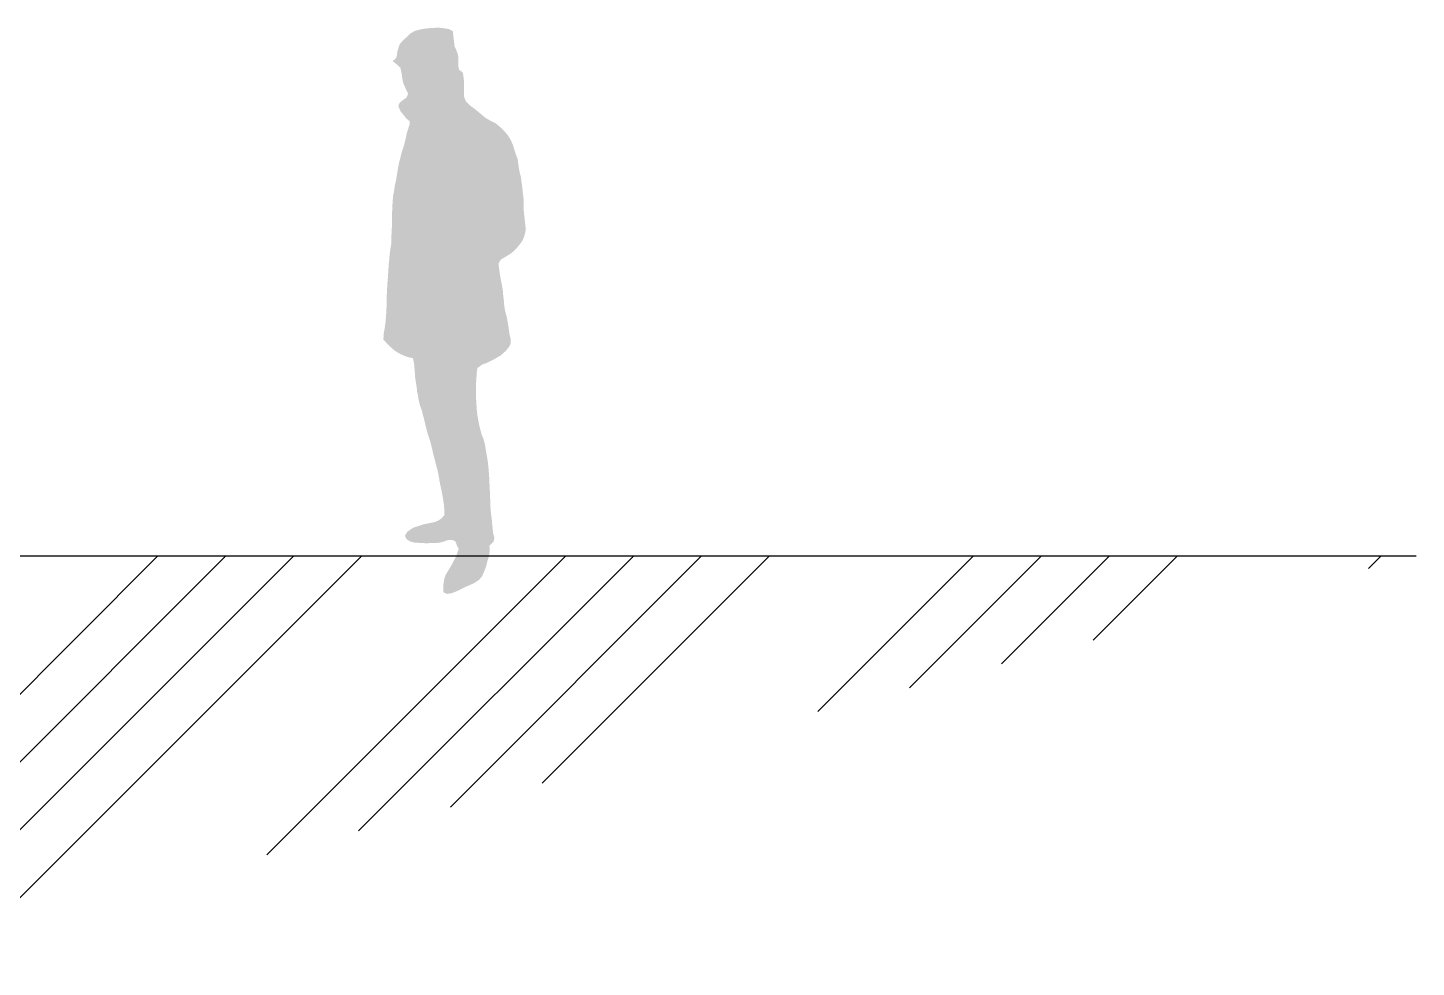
# Model space of a CAD drawing. Header units: millimetres. Extents: x 589 to 1175, y -455 to -172.
# Drawn here: x 618.753 to 623.34, y -195.594 to -192.491 of the extents above; entities that cross this region are included whole.
import ezdxf

# ---------------------------------------------------------------- set-up
doc = ezdxf.new("R2010")
doc.units = ezdxf.units.MM
for name, color, linetype in [('SRAFA', 251, 'Continuous'), ('stafaz', 252, 'Continuous'), ('ZDIVO', 1, 'Continuous')]:
    doc.layers.add(name, color=color, linetype=linetype)

msp = doc.modelspace()

# ---------------------------------------------------------------- hatches: boundary and pattern name
at = {"layer": 'SRAFA'}
h = msp.add_hatch(dxfattribs=at)
h.set_pattern_fill('ANSI34,_O', color=256, scale=0.05)
h.set_pattern_definition([(45, (-50.033, 0), (-0.6735192, 0.6735192), []), (45, (-49.8085, 0), (-0.6735192, 0.6735192), []), (45, (-49.584, 0), (-0.6735192, 0.6735192), []), (45, (-49.3595, 0), (-0.6735192, 0.6735192), [])])
h.paths.add_polyline_path([(611.7897, -194.4364), (607.8897, -194.4364), (607.8897, -193.3864), (599.8897, -193.3864), (599.8897, -194.1864), (599.3397, -194.1864), (599.3397, -193.3864), (599.3064, -193.1864), (588.9397, -193.1864), (595.2352, -195.5944), (618.1122, -195.5944), (623.3397, -194.2364), (616.2166, -194.2364), (616.2074, -194.2366), (616.1981, -194.2364), (613.8338, -194.2364), (613.8245, -194.2366), (613.8152, -194.2364), (612.3397, -194.2364), (612.3397, -195.2364), (611.7897, -195.2364)])
at = {"layer": 'stafaz'}
msp.add_hatch(color=256, dxfattribs=at).paths.add_polyline_path([(620.3958, -193.1709), (620.3985, -193.1572), (620.3965, -193.1395), (620.3944, -193.1205), (620.3924, -193.1034), (620.3917, -193.0932), (620.3917, -193.0769), (620.3917, -193.0612), (620.3903, -193.049), (620.3883, -193.0333), (620.3869, -193.0197), (620.3856, -193.0081), (620.3835, -192.9959), (620.3829, -192.9857), (620.3781, -192.968), (620.3761, -192.9577), (620.374, -192.9421), (620.3713, -192.9237), (620.3652, -192.9074), (620.3618, -192.8971), (620.3563, -192.8788), (620.3481, -192.8604), (620.3379, -192.844), (620.3277, -192.8325), (620.3155, -192.8202), (620.2984, -192.8059), (620.2814, -192.7977), (620.2644, -192.7875), (620.248, -192.7739), (620.2351, -192.763), (620.2249, -192.7555), (620.2147, -192.748), (620.2004, -192.7337), (620.1949, -192.7194), (620.1943, -192.7051), (620.1943, -192.6936), (620.1943, -192.6779), (620.1943, -192.6663), (620.1922, -192.6493), (620.1902, -192.6384), (620.1779, -192.6289), (620.1752, -192.6159), (620.1752, -192.603), (620.1752, -192.586), (620.1731, -192.5751), (620.1663, -192.5587), (620.1632, -192.5525), (620.1575, -192.5022), (620.1459, -192.4954), (620.1357, -192.4934), (620.1255, -192.492), (620.1139, -192.4907), (620.1023, -192.4907), (620.0894, -192.4913), (620.0731, -192.4927), (620.0567, -192.4947), (620.0424, -192.4981), (620.0295, -192.5022), (620.0172, -192.5097), (620.0043, -192.522), (619.9913, -192.5342), (619.9811, -192.5465), (619.9777, -192.5574), (619.9743, -192.569), (619.973, -192.5805), (619.9696, -192.5914), (619.9587, -192.601), (619.9709, -192.6105), (619.9839, -192.6221), (619.9873, -192.6364), (619.9893, -192.6486), (619.9907, -192.6595), (619.9934, -192.6731), (619.9982, -192.684), (620.0043, -192.697), (620.0097, -192.7085), (620.0043, -192.7215), (619.9927, -192.7296), (619.9818, -192.7385), (619.9771, -192.7487), (619.9845, -192.7664), (619.9941, -192.778), (620.0036, -192.7902), (620.0145, -192.7991), (620.0145, -192.81), (620.0111, -192.8209), (620.0057, -192.8372), (620.0022, -192.8542), (619.9975, -192.874), (619.9927, -192.8903), (619.988, -192.9039), (619.9852, -192.9169), (619.9805, -192.9339), (619.9771, -192.9502), (619.975, -192.9632), (619.9723, -192.9795), (619.9702, -192.9931), (619.9655, -193.0136), (619.9628, -193.0333), (619.96, -193.0469), (619.9593, -193.0571), (619.958, -193.0742), (619.9573, -193.0898), (619.9566, -193.1089), (619.956, -193.1218), (619.956, -193.1354), (619.956, -193.1497), (619.9553, -193.1661), (619.9546, -193.177), (619.9539, -193.1892), (619.9539, -193.2049), (619.9519, -193.2165), (619.9505, -193.2267), (619.9478, -193.2478), (619.9471, -193.2587), (619.9457, -193.2723), (619.9444, -193.2927), (619.9437, -193.3029), (619.9423, -193.3254), (619.941, -193.337), (619.9403, -193.3526), (619.9396, -193.3656), (619.9389, -193.384), (619.9389, -193.4024), (619.9382, -193.418), (619.9376, -193.4309), (619.9369, -193.4425), (619.9355, -193.4589), (619.9342, -193.4711), (619.9321, -193.4854), (619.9294, -193.4984), (619.9287, -193.5106), (619.928, -193.5208), (619.9396, -193.5331), (619.9505, -193.544), (619.9614, -193.5542), (619.9723, -193.5617), (619.9852, -193.5692), (620.0009, -193.576), (620.0145, -193.5801), (620.0254, -193.5821), (620.0295, -193.5998), (620.0308, -193.6155), (620.0322, -193.6338), (620.0329, -193.6447), (620.0356, -193.6638), (620.0383, -193.6801), (620.039, -193.691), (620.0417, -193.7019), (620.0438, -193.7169), (620.0465, -193.7292), (620.0499, -193.7414), (620.0547, -193.7537), (620.0581, -193.768), (620.0622, -193.783), (620.0669, -193.8027), (620.0703, -193.8163), (620.0731, -193.8272), (620.0785, -193.8442), (620.084, -193.8619), (620.0887, -193.8803), (620.0928, -193.8994), (620.0976, -193.9171), (620.1023, -193.9362), (620.1064, -193.9498), (620.1098, -193.9668), (620.1119, -193.9784), (620.1139, -193.9913), (620.1173, -194.007), (620.1207, -194.024), (620.1241, -194.041), (620.1262, -194.0539), (620.1282, -194.0696), (620.1296, -194.0866), (620.1289, -194.1009), (620.12, -194.1118), (620.1085, -194.1193), (620.0962, -194.1241), (620.0826, -194.1268), (620.0724, -194.1288), (620.0615, -194.1309), (620.0431, -194.137), (620.0281, -194.1418), (620.0172, -194.1486), (620.007, -194.1561), (619.9988, -194.169), (620.0043, -194.1799), (620.0172, -194.1881), (620.0308, -194.1915), (620.0417, -194.1922), (620.0547, -194.1928), (620.0649, -194.1935), (620.0751, -194.1935), (620.0928, -194.1928), (620.1051, -194.1928), (620.118, -194.1908), (620.1296, -194.1874), (620.1425, -194.1826), (620.1548, -194.1826), (620.1657, -194.1874), (620.1711, -194.201), (620.1766, -194.2119), (620.1684, -194.2371), (620.1629, -194.2473), (620.1554, -194.2623), (620.1459, -194.278), (620.135, -194.2957), (620.1303, -194.3072), (620.1282, -194.3174), (620.1262, -194.3311), (620.1262, -194.3447), (620.1262, -194.3556), (620.1371, -194.361), (620.1534, -194.359), (620.1657, -194.3542), (620.182, -194.3467), (620.1936, -194.3406), (620.2086, -194.3338), (620.2201, -194.329), (620.231, -194.3236), (620.2446, -194.314), (620.2535, -194.3038), (620.2596, -194.2902), (620.2664, -194.2732), (620.2691, -194.2623), (620.2719, -194.2514), (620.276, -194.2391), (620.2787, -194.2255), (620.2794, -194.2119), (620.278, -194.2017), (620.2916, -194.1881), (620.295, -194.1758), (620.2903, -194.1602), (620.2882, -194.1377), (620.2868, -194.1275), (620.2862, -194.1152), (620.2841, -194.1002), (620.2821, -194.0805), (620.2814, -194.0682), (620.2807, -194.0458), (620.28, -194.0267), (620.2787, -194.0015), (620.278, -193.9913), (620.278, -193.9811), (620.276, -193.9566), (620.2753, -193.9464), (620.2732, -193.9259), (620.2712, -193.913), (620.2671, -193.8899), (620.2651, -193.8769), (620.263, -193.8647), (620.2583, -193.8476), (620.2528, -193.8354), (620.248, -193.817), (620.2446, -193.8041), (620.2419, -193.7891), (620.2385, -193.7714), (620.2371, -193.7584), (620.2358, -193.7414), (620.2344, -193.719), (620.2337, -193.7087), (620.2337, -193.6985), (620.2337, -193.6876), (620.2337, -193.6754), (620.2344, -193.6618), (620.2351, -193.6509), (620.2365, -193.6304), (620.2385, -193.6148), (620.2548, -193.6032), (620.2671, -193.5991), (620.2868, -193.5896), (620.2991, -193.5828), (620.3155, -193.5732), (620.3318, -193.559), (620.3427, -193.5453), (620.3481, -193.5351), (620.3488, -193.5201), (620.3447, -193.5045), (620.3434, -193.4943), (620.342, -193.4834), (620.34, -193.4711), (620.3379, -193.4602), (620.3359, -193.448), (620.3325, -193.435), (620.3297, -193.4248), (620.327, -193.4064), (620.3263, -193.3962), (620.325, -193.384), (620.3236, -193.3724), (620.3229, -193.3608), (620.3202, -193.3438), (620.3155, -193.32), (620.3127, -193.3043), (620.3107, -193.2886), (620.3093, -193.2777), (620.3093, -193.2675), (620.3161, -193.2566), (620.3352, -193.2451), (620.3515, -193.2349), (620.3679, -193.2192), (620.3801, -193.2042), (620.3876, -193.1933), (620.3924, -193.1817)])

# ---------------------------------------------------------------- linework, layer by layer
at = {"layer": 'ZDIVO'}
msp.add_line((623.3397, -194.2364), (612.3397, -194.2364), dxfattribs=at)

doc.saveas('drawing.dxf')
